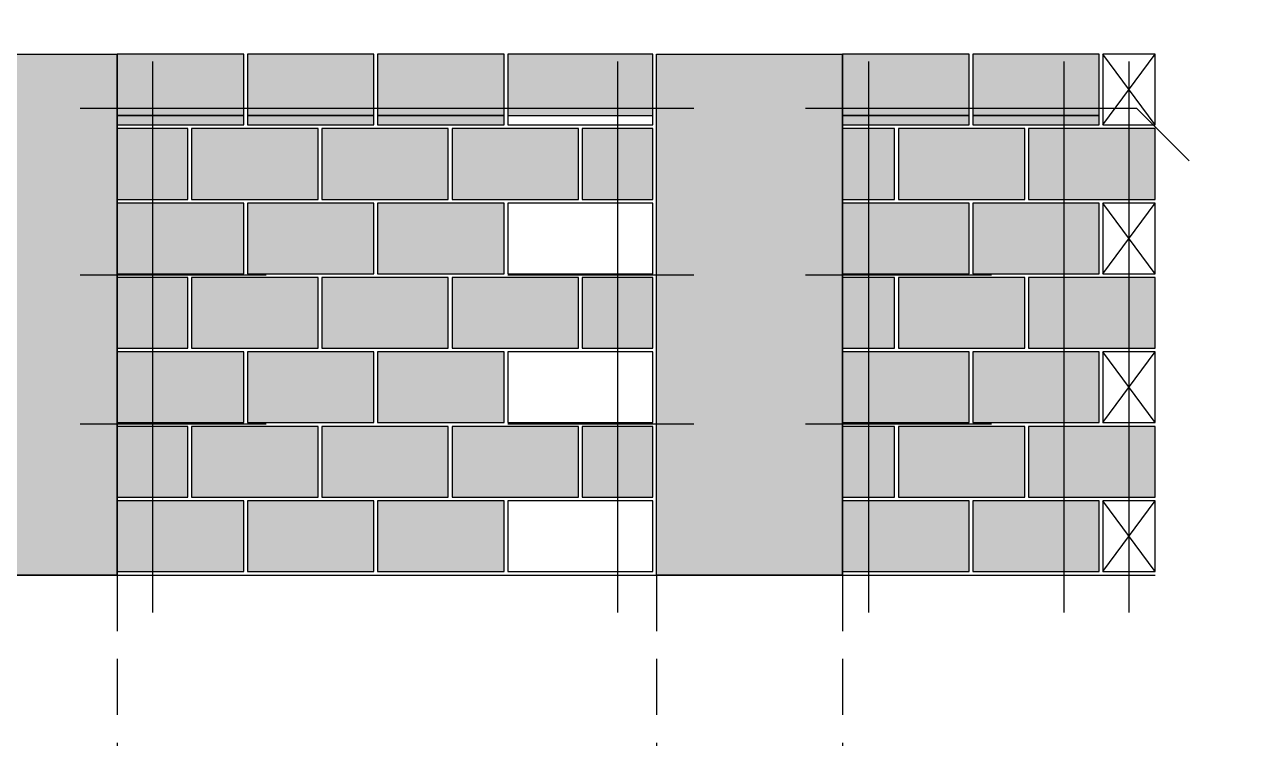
# Model space of a CAD drawing. Extents: x -1.9 to 86, y -1.5 to 61.
# Drawn here: x 22.08 to 28.61, y 49.94 to 53.77 of the extents above; entities that cross this region are included whole.
import ezdxf

# ---------------------------------------------------------------- set-up
doc = ezdxf.new("R2010")
doc.units = 0
doc.header["$MEASUREMENT"] = 0
doc.linetypes.add('ESTILO_TQS_0001', pattern=[0.45, 0.3, -0.15])
for name, color, linetype in [('PENA_01', 1, 'CONTINUOUS'), ('PENA_02', 2, 'CONTINUOUS'), ('PENA_03', 3, 'CONTINUOUS'), ('PENA_05', 5, 'CONTINUOUS'), ('PENA_09', 254, 'CONTINUOUS'), ('PENA_11', 252, 'CONTINUOUS'), ('PENA_21', 100, 'CONTINUOUS'), ('PENA_23', 50, 'CONTINUOUS'), ('PENA_28', 135, 'CONTINUOUS')]:
    doc.layers.add(name, color=color, linetype=linetype)

msp = doc.modelspace()

# ---------------------------------------------------------------- linework, layer by layer
at = {"layer": 'PENA_01', "linetype": 'Continuous'}
for p, q in [((22.5836, 53.2841), (23.2636, 53.2841)), ((23.2836, 53.2841), (23.9636, 53.2841)), ((23.9836, 53.2841), (24.6636, 53.2841)), ((24.6836, 53.2841), (25.4636, 53.2841)), ((26.4836, 53.2841), (27.1636, 53.2841)), ((27.1836, 53.2841), (27.8636, 53.2841))]:
    msp.add_line(p, q, dxfattribs=at)
at = {"layer": 'PENA_01', "linetype": 'ESTILO_TQS_0001'}
for p, q in [((22.5836, 50.8141), (22.5836, 47.5456)), ((25.4836, 50.8141), (25.4836, 48.079)), ((26.4836, 50.8141), (26.4836, 47.5456))]:
    msp.add_line(p, q, dxfattribs=at)
at = {"layer": 'PENA_02', "linetype": 'Continuous'}
for p, q in [((22.5836, 50.8141), (22.5836, 53.6141)), ((25.4836, 50.8141), (25.4836, 53.6141)), ((26.4836, 50.8141), (26.4836, 53.6141)), ((28.1636, 53.6141), (27.8836, 53.6141)), ((27.8836, 53.6141), (27.8836, 53.2341)), ((28.1636, 53.2341), (28.1636, 53.6141)), ((27.8836, 53.2341), (28.1636, 53.2341)), ((28.1636, 52.8141), (27.8836, 52.8141)), ((27.8836, 52.8141), (27.8836, 52.4341)), ((28.1636, 52.4341), (28.1636, 52.8141)), ((27.8836, 52.4341), (28.1636, 52.4341)), ((28.1636, 52.0141), (27.8836, 52.0141)), ((27.8836, 52.0141), (27.8836, 51.6341)), ((28.1636, 51.6341), (28.1636, 52.0141)), ((27.8836, 51.6341), (28.1636, 51.6341)), ((28.1636, 51.2141), (27.8836, 51.2141)), ((27.8836, 51.2141), (27.8836, 50.8341)), ((28.1636, 50.8341), (28.1636, 51.2141)), ((27.8836, 50.8341), (28.1636, 50.8341)), ((7.9836, 50.8141), (28.1636, 50.8141))]:
    msp.add_line(p, q, dxfattribs=at)
for points in [[(21.5836, 50.8141), (21.5836, 53.6141), (22.5836, 53.6141), (22.5836, 50.8141), (21.5836, 50.8141)], [(22.5836, 53.2341), (23.2636, 53.2341), (23.2636, 53.6141), (22.5836, 53.6141), (22.5836, 53.2341)], [(23.2836, 53.2341), (23.9636, 53.2341), (23.9636, 53.6141), (23.2836, 53.6141), (23.2836, 53.2341)], [(23.9836, 53.2341), (24.6636, 53.2341), (24.6636, 53.6141), (23.9836, 53.6141), (23.9836, 53.2341)], [(24.6836, 53.2341), (25.4636, 53.2341), (25.4636, 53.6141), (24.6836, 53.6141), (24.6836, 53.2341)], [(25.4836, 50.8141), (25.4836, 53.6141), (26.4836, 53.6141), (26.4836, 50.8141), (25.4836, 50.8141)], [(26.4836, 53.2341), (27.1636, 53.2341), (27.1636, 53.6141), (26.4836, 53.6141), (26.4836, 53.2341)], [(27.1836, 53.2341), (27.8636, 53.2341), (27.8636, 53.6141), (27.1836, 53.6141), (27.1836, 53.2341)], [(22.5836, 52.8341), (22.9636, 52.8341), (22.9636, 53.2141), (22.5836, 53.2141), (22.5836, 52.8341)], [(22.9836, 52.8341), (23.6636, 52.8341), (23.6636, 53.2141), (22.9836, 53.2141), (22.9836, 52.8341)], [(23.6836, 52.8341), (24.3636, 52.8341), (24.3636, 53.2141), (23.6836, 53.2141), (23.6836, 52.8341)], [(24.3836, 52.8341), (25.0636, 52.8341), (25.0636, 53.2141), (24.3836, 53.2141), (24.3836, 52.8341)], [(25.0836, 52.8341), (25.4636, 52.8341), (25.4636, 53.2141), (25.0836, 53.2141), (25.0836, 52.8341)], [(26.4836, 52.8341), (26.7636, 52.8341), (26.7636, 53.2141), (26.4836, 53.2141), (26.4836, 52.8341)], [(26.7836, 52.8341), (27.4636, 52.8341), (27.4636, 53.2141), (26.7836, 53.2141), (26.7836, 52.8341)], [(27.4836, 52.8341), (28.1636, 52.8341), (28.1636, 53.2141), (27.4836, 53.2141), (27.4836, 52.8341)], [(22.5836, 52.4341), (23.2636, 52.4341), (23.2636, 52.8141), (22.5836, 52.8141), (22.5836, 52.4341)], [(23.2836, 52.4341), (23.9636, 52.4341), (23.9636, 52.8141), (23.2836, 52.8141), (23.2836, 52.4341)], [(23.9836, 52.4341), (24.6636, 52.4341), (24.6636, 52.8141), (23.9836, 52.8141), (23.9836, 52.4341)], [(24.6836, 52.4341), (25.4636, 52.4341), (25.4636, 52.8141), (24.6836, 52.8141), (24.6836, 52.4341)], [(26.4836, 52.4341), (27.1636, 52.4341), (27.1636, 52.8141), (26.4836, 52.8141), (26.4836, 52.4341)], [(27.1836, 52.4341), (27.8636, 52.4341), (27.8636, 52.8141), (27.1836, 52.8141), (27.1836, 52.4341)], [(22.5836, 52.0341), (22.9636, 52.0341), (22.9636, 52.4141), (22.5836, 52.4141), (22.5836, 52.0341)], [(22.9836, 52.0341), (23.6636, 52.0341), (23.6636, 52.4141), (22.9836, 52.4141), (22.9836, 52.0341)], [(23.6836, 52.0341), (24.3636, 52.0341), (24.3636, 52.4141), (23.6836, 52.4141), (23.6836, 52.0341)], [(24.3836, 52.0341), (25.0636, 52.0341), (25.0636, 52.4141), (24.3836, 52.4141), (24.3836, 52.0341)], [(25.0836, 52.0341), (25.4636, 52.0341), (25.4636, 52.4141), (25.0836, 52.4141), (25.0836, 52.0341)], [(26.4836, 52.0341), (26.7636, 52.0341), (26.7636, 52.4141), (26.4836, 52.4141), (26.4836, 52.0341)], [(26.7836, 52.0341), (27.4636, 52.0341), (27.4636, 52.4141), (26.7836, 52.4141), (26.7836, 52.0341)], [(27.4836, 52.0341), (28.1636, 52.0341), (28.1636, 52.4141), (27.4836, 52.4141), (27.4836, 52.0341)], [(22.5836, 51.6341), (23.2636, 51.6341), (23.2636, 52.0141), (22.5836, 52.0141), (22.5836, 51.6341)], [(23.2836, 51.6341), (23.9636, 51.6341), (23.9636, 52.0141), (23.2836, 52.0141), (23.2836, 51.6341)], [(23.9836, 51.6341), (24.6636, 51.6341), (24.6636, 52.0141), (23.9836, 52.0141), (23.9836, 51.6341)], [(24.6836, 51.6341), (25.4636, 51.6341), (25.4636, 52.0141), (24.6836, 52.0141), (24.6836, 51.6341)], [(26.4836, 51.6341), (27.1636, 51.6341), (27.1636, 52.0141), (26.4836, 52.0141), (26.4836, 51.6341)], [(27.1836, 51.6341), (27.8636, 51.6341), (27.8636, 52.0141), (27.1836, 52.0141), (27.1836, 51.6341)], [(22.5836, 51.2341), (22.9636, 51.2341), (22.9636, 51.6141), (22.5836, 51.6141), (22.5836, 51.2341)], [(22.9836, 51.2341), (23.6636, 51.2341), (23.6636, 51.6141), (22.9836, 51.6141), (22.9836, 51.2341)], [(23.6836, 51.2341), (24.3636, 51.2341), (24.3636, 51.6141), (23.6836, 51.6141), (23.6836, 51.2341)], [(24.3836, 51.2341), (25.0636, 51.2341), (25.0636, 51.6141), (24.3836, 51.6141), (24.3836, 51.2341)], [(25.0836, 51.2341), (25.4636, 51.2341), (25.4636, 51.6141), (25.0836, 51.6141), (25.0836, 51.2341)], [(26.4836, 51.2341), (26.7636, 51.2341), (26.7636, 51.6141), (26.4836, 51.6141), (26.4836, 51.2341)], [(26.7836, 51.2341), (27.4636, 51.2341), (27.4636, 51.6141), (26.7836, 51.6141), (26.7836, 51.2341)], [(27.4836, 51.2341), (28.1636, 51.2341), (28.1636, 51.6141), (27.4836, 51.6141), (27.4836, 51.2341)], [(22.5836, 50.8341), (23.2636, 50.8341), (23.2636, 51.2141), (22.5836, 51.2141), (22.5836, 50.8341)], [(23.2836, 50.8341), (23.9636, 50.8341), (23.9636, 51.2141), (23.2836, 51.2141), (23.2836, 50.8341)], [(23.9836, 50.8341), (24.6636, 50.8341), (24.6636, 51.2141), (23.9836, 51.2141), (23.9836, 50.8341)], [(24.6836, 50.8341), (25.4636, 50.8341), (25.4636, 51.2141), (24.6836, 51.2141), (24.6836, 50.8341)], [(26.4836, 50.8341), (27.1636, 50.8341), (27.1636, 51.2141), (26.4836, 51.2141), (26.4836, 50.8341)], [(27.1836, 50.8341), (27.8636, 50.8341), (27.8636, 51.2141), (27.1836, 51.2141), (27.1836, 50.8341)]]:
    msp.add_lwpolyline(points, dxfattribs=at)
at = {"layer": 'PENA_03', "linetype": 'Continuous'}
for p, q in [((27.8836, 53.2341), (28.1636, 53.6141)), ((28.1636, 53.2341), (27.8836, 53.6141)), ((27.8836, 52.4341), (28.1636, 52.8141)), ((28.1636, 52.4341), (27.8836, 52.8141)), ((27.8836, 51.6341), (28.1636, 52.0141)), ((28.1636, 51.6341), (27.8836, 52.0141)), ((27.8836, 50.8341), (28.1636, 51.2141)), ((28.1636, 50.8341), (27.8836, 51.2141))]:
    msp.add_line(p, q, dxfattribs=at)
at = {"layer": 'PENA_05', "linetype": 'Continuous'}
for p, q in [((22.3836, 53.3241), (25.6836, 53.3241)), ((26.2836, 53.3241), (28.0636, 53.3241)), ((28.0636, 53.3241), (28.3464, 53.0413)), ((22.3836, 52.4278), (23.3836, 52.4278)), ((24.6836, 52.4278), (25.6836, 52.4278)), ((26.2836, 52.4278), (27.2836, 52.4278)), ((22.3836, 51.6278), (23.3836, 51.6278)), ((24.6836, 51.6278), (25.6836, 51.6278)), ((26.2836, 51.6278), (27.2836, 51.6278))]:
    msp.add_line(p, q, dxfattribs=at)
for points in [[(22.7736, 53.5741), (22.7736, 50.6141)], [(25.2736, 53.5741), (25.2736, 50.6141)], [(26.6236, 53.5745), (26.6236, 50.6145)], [(27.6736, 53.5745), (27.6736, 50.6145)], [(28.0236, 53.5741), (28.0236, 50.6141)]]:
    msp.add_lwpolyline(points, dxfattribs=at)
at = {"layer": 'PENA_09', "linetype": 'Continuous'}
for points in [[(22.5836, 53.2841), (23.2636, 53.2841), (23.2636, 53.6141), (22.5836, 53.6141), (22.5836, 53.2841)], [(23.2836, 53.2841), (23.9636, 53.2841), (23.9636, 53.6141), (23.2836, 53.6141), (23.2836, 53.2841)], [(23.9836, 53.2841), (24.6636, 53.2841), (24.6636, 53.6141), (23.9836, 53.6141), (23.9836, 53.2841)], [(24.6836, 53.2841), (25.4636, 53.2841), (25.4636, 53.6141), (24.6836, 53.6141), (24.6836, 53.2841)], [(26.4836, 53.2841), (27.1636, 53.2841), (27.1636, 53.6141), (26.4836, 53.6141), (26.4836, 53.2841)], [(27.1836, 53.2841), (27.8636, 53.2841), (27.8636, 53.6141), (27.1836, 53.6141), (27.1836, 53.2841)]]:
    msp.add_lwpolyline(points, dxfattribs=at)
for points in [[(22.5836, 53.2841), (23.2636, 53.2841), (23.2636, 53.6141)], [(22.5836, 53.2841), (23.2636, 53.6141), (22.5836, 53.6141)], [(22.5836, 53.2841), (22.5836, 53.6141), (22.5836, 53.2841)], [(23.2836, 53.2841), (23.9636, 53.2841), (23.9636, 53.6141)], [(23.2836, 53.2841), (23.9636, 53.6141), (23.2836, 53.6141)], [(23.2836, 53.2841), (23.2836, 53.6141), (23.2836, 53.2841)], [(23.9836, 53.2841), (24.6636, 53.2841), (24.6636, 53.6141)], [(23.9836, 53.2841), (24.6636, 53.6141), (23.9836, 53.6141)], [(23.9836, 53.2841), (23.9836, 53.6141), (23.9836, 53.2841)], [(24.6836, 53.2841), (25.4636, 53.2841), (25.4636, 53.6141)], [(24.6836, 53.2841), (25.4636, 53.6141), (24.6836, 53.6141)], [(24.6836, 53.2841), (24.6836, 53.6141), (24.6836, 53.2841)], [(26.4836, 53.2841), (27.1636, 53.2841), (27.1636, 53.6141)], [(26.4836, 53.2841), (27.1636, 53.6141), (26.4836, 53.6141)], [(26.4836, 53.2841), (26.4836, 53.6141), (26.4836, 53.2841)], [(27.1836, 53.2841), (27.8636, 53.2841), (27.8636, 53.6141)], [(27.1836, 53.2841), (27.8636, 53.6141), (27.1836, 53.6141)], [(27.1836, 53.2841), (27.1836, 53.6141), (27.1836, 53.2841)]]:
    msp.add_solid(points, dxfattribs=at)
at = {"layer": 'PENA_11', "linetype": 'Continuous'}
for points in [[(21.5836, 50.8141), (21.5836, 53.6141), (22.5836, 53.6141)], [(21.5836, 50.8141), (22.5836, 53.6141), (22.5836, 50.8141)], [(25.4836, 50.8141), (25.4836, 53.6141), (26.4836, 53.6141)], [(25.4836, 50.8141), (26.4836, 53.6141), (26.4836, 50.8141)], [(21.5836, 50.8141), (22.5836, 50.8141), (21.5836, 50.8141)], [(25.4836, 50.8141), (26.4836, 50.8141), (25.4836, 50.8141)]]:
    msp.add_solid(points, dxfattribs=at)
at = {"layer": 'PENA_21', "linetype": 'Continuous'}
for points in [[(22.5836, 53.2341), (23.2636, 53.2341), (23.2636, 53.2841), (22.5836, 53.2841), (22.5836, 53.2341)], [(23.2836, 53.2341), (23.9636, 53.2341), (23.9636, 53.2841), (23.2836, 53.2841), (23.2836, 53.2341)], [(23.9836, 53.2341), (24.6636, 53.2341), (24.6636, 53.2841), (23.9836, 53.2841), (23.9836, 53.2341)], [(26.4836, 53.2341), (27.1636, 53.2341), (27.1636, 53.2841), (26.4836, 53.2841), (26.4836, 53.2341)], [(27.1836, 53.2341), (27.8636, 53.2341), (27.8636, 53.2841), (27.1836, 53.2841), (27.1836, 53.2341)], [(22.9836, 52.8341), (23.6636, 52.8341), (23.6636, 53.2141), (22.9836, 53.2141), (22.9836, 52.8341)], [(23.6836, 52.8341), (24.3636, 52.8341), (24.3636, 53.2141), (23.6836, 53.2141), (23.6836, 52.8341)], [(24.3836, 52.8341), (25.0636, 52.8341), (25.0636, 53.2141), (24.3836, 53.2141), (24.3836, 52.8341)], [(26.7836, 52.8341), (27.4636, 52.8341), (27.4636, 53.2141), (26.7836, 53.2141), (26.7836, 52.8341)], [(27.4836, 52.8341), (28.1636, 52.8341), (28.1636, 53.2141), (27.4836, 53.2141), (27.4836, 52.8341)], [(22.5836, 52.4341), (23.2636, 52.4341), (23.2636, 52.8141), (22.5836, 52.8141), (22.5836, 52.4341)], [(23.2836, 52.4341), (23.9636, 52.4341), (23.9636, 52.8141), (23.2836, 52.8141), (23.2836, 52.4341)], [(23.9836, 52.4341), (24.6636, 52.4341), (24.6636, 52.8141), (23.9836, 52.8141), (23.9836, 52.4341)], [(26.4836, 52.4341), (27.1636, 52.4341), (27.1636, 52.8141), (26.4836, 52.8141), (26.4836, 52.4341)], [(27.1836, 52.4341), (27.8636, 52.4341), (27.8636, 52.8141), (27.1836, 52.8141), (27.1836, 52.4341)], [(22.9836, 52.0341), (23.6636, 52.0341), (23.6636, 52.4141), (22.9836, 52.4141), (22.9836, 52.0341)], [(23.6836, 52.0341), (24.3636, 52.0341), (24.3636, 52.4141), (23.6836, 52.4141), (23.6836, 52.0341)], [(24.3836, 52.0341), (25.0636, 52.0341), (25.0636, 52.4141), (24.3836, 52.4141), (24.3836, 52.0341)], [(26.7836, 52.0341), (27.4636, 52.0341), (27.4636, 52.4141), (26.7836, 52.4141), (26.7836, 52.0341)], [(27.4836, 52.0341), (28.1636, 52.0341), (28.1636, 52.4141), (27.4836, 52.4141), (27.4836, 52.0341)], [(22.5836, 51.6341), (23.2636, 51.6341), (23.2636, 52.0141), (22.5836, 52.0141), (22.5836, 51.6341)], [(23.2836, 51.6341), (23.9636, 51.6341), (23.9636, 52.0141), (23.2836, 52.0141), (23.2836, 51.6341)], [(23.9836, 51.6341), (24.6636, 51.6341), (24.6636, 52.0141), (23.9836, 52.0141), (23.9836, 51.6341)], [(26.4836, 51.6341), (27.1636, 51.6341), (27.1636, 52.0141), (26.4836, 52.0141), (26.4836, 51.6341)], [(27.1836, 51.6341), (27.8636, 51.6341), (27.8636, 52.0141), (27.1836, 52.0141), (27.1836, 51.6341)], [(22.9836, 51.2341), (23.6636, 51.2341), (23.6636, 51.6141), (22.9836, 51.6141), (22.9836, 51.2341)], [(23.6836, 51.2341), (24.3636, 51.2341), (24.3636, 51.6141), (23.6836, 51.6141), (23.6836, 51.2341)], [(24.3836, 51.2341), (25.0636, 51.2341), (25.0636, 51.6141), (24.3836, 51.6141), (24.3836, 51.2341)], [(26.7836, 51.2341), (27.4636, 51.2341), (27.4636, 51.6141), (26.7836, 51.6141), (26.7836, 51.2341)], [(27.4836, 51.2341), (28.1636, 51.2341), (28.1636, 51.6141), (27.4836, 51.6141), (27.4836, 51.2341)], [(22.5836, 50.8341), (23.2636, 50.8341), (23.2636, 51.2141), (22.5836, 51.2141), (22.5836, 50.8341)], [(23.2836, 50.8341), (23.9636, 50.8341), (23.9636, 51.2141), (23.2836, 51.2141), (23.2836, 50.8341)], [(23.9836, 50.8341), (24.6636, 50.8341), (24.6636, 51.2141), (23.9836, 51.2141), (23.9836, 50.8341)], [(26.4836, 50.8341), (27.1636, 50.8341), (27.1636, 51.2141), (26.4836, 51.2141), (26.4836, 50.8341)], [(27.1836, 50.8341), (27.8636, 50.8341), (27.8636, 51.2141), (27.1836, 51.2141), (27.1836, 50.8341)]]:
    msp.add_lwpolyline(points, dxfattribs=at)
for points in [[(22.5836, 53.2341), (23.2636, 53.2341), (23.2636, 53.2841)], [(22.5836, 53.2341), (23.2636, 53.2841), (22.5836, 53.2841)], [(22.5836, 53.2341), (22.5836, 53.2841), (22.5836, 53.2341)], [(23.2836, 53.2341), (23.9636, 53.2341), (23.9636, 53.2841)], [(23.2836, 53.2341), (23.9636, 53.2841), (23.2836, 53.2841)], [(23.2836, 53.2341), (23.2836, 53.2841), (23.2836, 53.2341)], [(23.9836, 53.2341), (24.6636, 53.2341), (24.6636, 53.2841)], [(23.9836, 53.2341), (24.6636, 53.2841), (23.9836, 53.2841)], [(23.9836, 53.2341), (23.9836, 53.2841), (23.9836, 53.2341)], [(26.4836, 53.2341), (27.1636, 53.2341), (27.1636, 53.2841)], [(26.4836, 53.2341), (27.1636, 53.2841), (26.4836, 53.2841)], [(26.4836, 53.2341), (26.4836, 53.2841), (26.4836, 53.2341)], [(27.1836, 53.2341), (27.8636, 53.2341), (27.8636, 53.2841)], [(27.1836, 53.2341), (27.8636, 53.2841), (27.1836, 53.2841)], [(27.1836, 53.2341), (27.1836, 53.2841), (27.1836, 53.2341)], [(22.9836, 52.8341), (23.6636, 52.8341), (23.6636, 53.2141)], [(22.9836, 52.8341), (23.6636, 53.2141), (22.9836, 53.2141)], [(22.9836, 52.8341), (22.9836, 53.2141), (22.9836, 52.8341)], [(23.6836, 52.8341), (24.3636, 52.8341), (24.3636, 53.2141)], [(23.6836, 52.8341), (24.3636, 53.2141), (23.6836, 53.2141)], [(23.6836, 52.8341), (23.6836, 53.2141), (23.6836, 52.8341)], [(24.3836, 52.8341), (25.0636, 52.8341), (25.0636, 53.2141)], [(24.3836, 52.8341), (25.0636, 53.2141), (24.3836, 53.2141)], [(24.3836, 52.8341), (24.3836, 53.2141), (24.3836, 52.8341)], [(26.7836, 52.8341), (27.4636, 52.8341), (27.4636, 53.2141)], [(26.7836, 52.8341), (27.4636, 53.2141), (26.7836, 53.2141)], [(26.7836, 52.8341), (26.7836, 53.2141), (26.7836, 52.8341)], [(27.4836, 52.8341), (28.1636, 52.8341), (28.1636, 53.2141)], [(27.4836, 52.8341), (28.1636, 53.2141), (27.4836, 53.2141)], [(27.4836, 52.8341), (27.4836, 53.2141), (27.4836, 52.8341)], [(22.5836, 52.4341), (23.2636, 52.4341), (23.2636, 52.8141)], [(22.5836, 52.4341), (23.2636, 52.8141), (22.5836, 52.8141)], [(22.5836, 52.4341), (22.5836, 52.8141), (22.5836, 52.4341)], [(23.2836, 52.4341), (23.9636, 52.4341), (23.9636, 52.8141)], [(23.2836, 52.4341), (23.9636, 52.8141), (23.2836, 52.8141)], [(23.2836, 52.4341), (23.2836, 52.8141), (23.2836, 52.4341)], [(23.9836, 52.4341), (24.6636, 52.4341), (24.6636, 52.8141)], [(23.9836, 52.4341), (24.6636, 52.8141), (23.9836, 52.8141)], [(23.9836, 52.4341), (23.9836, 52.8141), (23.9836, 52.4341)], [(26.4836, 52.4341), (27.1636, 52.4341), (27.1636, 52.8141)], [(26.4836, 52.4341), (27.1636, 52.8141), (26.4836, 52.8141)], [(26.4836, 52.4341), (26.4836, 52.8141), (26.4836, 52.4341)], [(27.1836, 52.4341), (27.8636, 52.4341), (27.8636, 52.8141)], [(27.1836, 52.4341), (27.8636, 52.8141), (27.1836, 52.8141)], [(27.1836, 52.4341), (27.1836, 52.8141), (27.1836, 52.4341)], [(22.9836, 52.0341), (23.6636, 52.0341), (23.6636, 52.4141)], [(22.9836, 52.0341), (23.6636, 52.4141), (22.9836, 52.4141)], [(22.9836, 52.0341), (22.9836, 52.4141), (22.9836, 52.0341)], [(23.6836, 52.0341), (24.3636, 52.0341), (24.3636, 52.4141)], [(23.6836, 52.0341), (24.3636, 52.4141), (23.6836, 52.4141)], [(23.6836, 52.0341), (23.6836, 52.4141), (23.6836, 52.0341)], [(24.3836, 52.0341), (25.0636, 52.0341), (25.0636, 52.4141)], [(24.3836, 52.0341), (25.0636, 52.4141), (24.3836, 52.4141)], [(24.3836, 52.0341), (24.3836, 52.4141), (24.3836, 52.0341)], [(26.7836, 52.0341), (27.4636, 52.0341), (27.4636, 52.4141)], [(26.7836, 52.0341), (27.4636, 52.4141), (26.7836, 52.4141)], [(26.7836, 52.0341), (26.7836, 52.4141), (26.7836, 52.0341)], [(27.4836, 52.0341), (28.1636, 52.0341), (28.1636, 52.4141)], [(27.4836, 52.0341), (28.1636, 52.4141), (27.4836, 52.4141)], [(27.4836, 52.0341), (27.4836, 52.4141), (27.4836, 52.0341)], [(22.5836, 51.6341), (23.2636, 51.6341), (23.2636, 52.0141)], [(22.5836, 51.6341), (23.2636, 52.0141), (22.5836, 52.0141)], [(22.5836, 51.6341), (22.5836, 52.0141), (22.5836, 51.6341)], [(23.2836, 51.6341), (23.9636, 51.6341), (23.9636, 52.0141)], [(23.2836, 51.6341), (23.9636, 52.0141), (23.2836, 52.0141)], [(23.2836, 51.6341), (23.2836, 52.0141), (23.2836, 51.6341)], [(23.9836, 51.6341), (24.6636, 51.6341), (24.6636, 52.0141)], [(23.9836, 51.6341), (24.6636, 52.0141), (23.9836, 52.0141)], [(23.9836, 51.6341), (23.9836, 52.0141), (23.9836, 51.6341)], [(26.4836, 51.6341), (27.1636, 51.6341), (27.1636, 52.0141)], [(26.4836, 51.6341), (27.1636, 52.0141), (26.4836, 52.0141)], [(26.4836, 51.6341), (26.4836, 52.0141), (26.4836, 51.6341)], [(27.1836, 51.6341), (27.8636, 51.6341), (27.8636, 52.0141)], [(27.1836, 51.6341), (27.8636, 52.0141), (27.1836, 52.0141)], [(27.1836, 51.6341), (27.1836, 52.0141), (27.1836, 51.6341)], [(22.9836, 51.2341), (23.6636, 51.2341), (23.6636, 51.6141)], [(22.9836, 51.2341), (23.6636, 51.6141), (22.9836, 51.6141)], [(22.9836, 51.2341), (22.9836, 51.6141), (22.9836, 51.2341)], [(23.6836, 51.2341), (24.3636, 51.2341), (24.3636, 51.6141)], [(23.6836, 51.2341), (24.3636, 51.6141), (23.6836, 51.6141)], [(23.6836, 51.2341), (23.6836, 51.6141), (23.6836, 51.2341)], [(24.3836, 51.2341), (25.0636, 51.2341), (25.0636, 51.6141)], [(24.3836, 51.2341), (25.0636, 51.6141), (24.3836, 51.6141)], [(24.3836, 51.2341), (24.3836, 51.6141), (24.3836, 51.2341)], [(26.7836, 51.2341), (27.4636, 51.2341), (27.4636, 51.6141)], [(26.7836, 51.2341), (27.4636, 51.6141), (26.7836, 51.6141)], [(26.7836, 51.2341), (26.7836, 51.6141), (26.7836, 51.2341)], [(27.4836, 51.2341), (28.1636, 51.2341), (28.1636, 51.6141)], [(27.4836, 51.2341), (28.1636, 51.6141), (27.4836, 51.6141)], [(27.4836, 51.2341), (27.4836, 51.6141), (27.4836, 51.2341)], [(22.5836, 50.8341), (23.2636, 50.8341), (23.2636, 51.2141)], [(22.5836, 50.8341), (23.2636, 51.2141), (22.5836, 51.2141)], [(22.5836, 50.8341), (22.5836, 51.2141), (22.5836, 50.8341)], [(23.2836, 50.8341), (23.9636, 50.8341), (23.9636, 51.2141)], [(23.2836, 50.8341), (23.9636, 51.2141), (23.2836, 51.2141)], [(23.2836, 50.8341), (23.2836, 51.2141), (23.2836, 50.8341)], [(23.9836, 50.8341), (24.6636, 50.8341), (24.6636, 51.2141)], [(23.9836, 50.8341), (24.6636, 51.2141), (23.9836, 51.2141)], [(23.9836, 50.8341), (23.9836, 51.2141), (23.9836, 50.8341)], [(26.4836, 50.8341), (27.1636, 50.8341), (27.1636, 51.2141)], [(26.4836, 50.8341), (27.1636, 51.2141), (26.4836, 51.2141)], [(26.4836, 50.8341), (26.4836, 51.2141), (26.4836, 50.8341)], [(27.1836, 50.8341), (27.8636, 50.8341), (27.8636, 51.2141)], [(27.1836, 50.8341), (27.8636, 51.2141), (27.1836, 51.2141)], [(27.1836, 50.8341), (27.1836, 51.2141), (27.1836, 50.8341)]]:
    msp.add_solid(points, dxfattribs=at)
at = {"layer": 'PENA_23', "linetype": 'Continuous'}
for points in [[(22.5836, 52.8341), (22.9636, 52.8341), (22.9636, 53.2141), (22.5836, 53.2141), (22.5836, 52.8341)], [(25.0836, 52.8341), (25.4636, 52.8341), (25.4636, 53.2141), (25.0836, 53.2141), (25.0836, 52.8341)], [(22.5836, 52.0341), (22.9636, 52.0341), (22.9636, 52.4141), (22.5836, 52.4141), (22.5836, 52.0341)], [(25.0836, 52.0341), (25.4636, 52.0341), (25.4636, 52.4141), (25.0836, 52.4141), (25.0836, 52.0341)], [(22.5836, 51.2341), (22.9636, 51.2341), (22.9636, 51.6141), (22.5836, 51.6141), (22.5836, 51.2341)], [(25.0836, 51.2341), (25.4636, 51.2341), (25.4636, 51.6141), (25.0836, 51.6141), (25.0836, 51.2341)]]:
    msp.add_lwpolyline(points, dxfattribs=at)
for points in [[(22.5836, 52.8341), (22.9636, 52.8341), (22.9636, 53.2141)], [(22.5836, 52.8341), (22.9636, 53.2141), (22.5836, 53.2141)], [(22.5836, 52.8341), (22.5836, 53.2141), (22.5836, 52.8341)], [(25.0836, 52.8341), (25.4636, 52.8341), (25.4636, 53.2141)], [(25.0836, 52.8341), (25.4636, 53.2141), (25.0836, 53.2141)], [(25.0836, 52.8341), (25.0836, 53.2141), (25.0836, 52.8341)], [(22.5836, 52.0341), (22.9636, 52.0341), (22.9636, 52.4141)], [(22.5836, 52.0341), (22.9636, 52.4141), (22.5836, 52.4141)], [(22.5836, 52.0341), (22.5836, 52.4141), (22.5836, 52.0341)], [(25.0836, 52.0341), (25.4636, 52.0341), (25.4636, 52.4141)], [(25.0836, 52.0341), (25.4636, 52.4141), (25.0836, 52.4141)], [(25.0836, 52.0341), (25.0836, 52.4141), (25.0836, 52.0341)], [(22.5836, 51.2341), (22.9636, 51.2341), (22.9636, 51.6141)], [(22.5836, 51.2341), (22.9636, 51.6141), (22.5836, 51.6141)], [(22.5836, 51.2341), (22.5836, 51.6141), (22.5836, 51.2341)], [(25.0836, 51.2341), (25.4636, 51.2341), (25.4636, 51.6141)], [(25.0836, 51.2341), (25.4636, 51.6141), (25.0836, 51.6141)], [(25.0836, 51.2341), (25.0836, 51.6141), (25.0836, 51.2341)]]:
    msp.add_solid(points, dxfattribs=at)
at = {"layer": 'PENA_28', "linetype": 'Continuous'}
for points in [[(26.4836, 52.8341), (26.7636, 52.8341), (26.7636, 53.2141), (26.4836, 53.2141), (26.4836, 52.8341)], [(26.4836, 52.0341), (26.7636, 52.0341), (26.7636, 52.4141), (26.4836, 52.4141), (26.4836, 52.0341)], [(26.4836, 51.2341), (26.7636, 51.2341), (26.7636, 51.6141), (26.4836, 51.6141), (26.4836, 51.2341)]]:
    msp.add_lwpolyline(points, dxfattribs=at)
for points in [[(26.4836, 52.8341), (26.7636, 52.8341), (26.7636, 53.2141)], [(26.4836, 52.8341), (26.7636, 53.2141), (26.4836, 53.2141)], [(26.4836, 52.8341), (26.4836, 53.2141), (26.4836, 52.8341)], [(26.4836, 52.0341), (26.7636, 52.0341), (26.7636, 52.4141)], [(26.4836, 52.0341), (26.7636, 52.4141), (26.4836, 52.4141)], [(26.4836, 52.0341), (26.4836, 52.4141), (26.4836, 52.0341)], [(26.4836, 51.2341), (26.7636, 51.2341), (26.7636, 51.6141)], [(26.4836, 51.2341), (26.7636, 51.6141), (26.4836, 51.6141)], [(26.4836, 51.2341), (26.4836, 51.6141), (26.4836, 51.2341)]]:
    msp.add_solid(points, dxfattribs=at)

doc.saveas('drawing.dxf')
